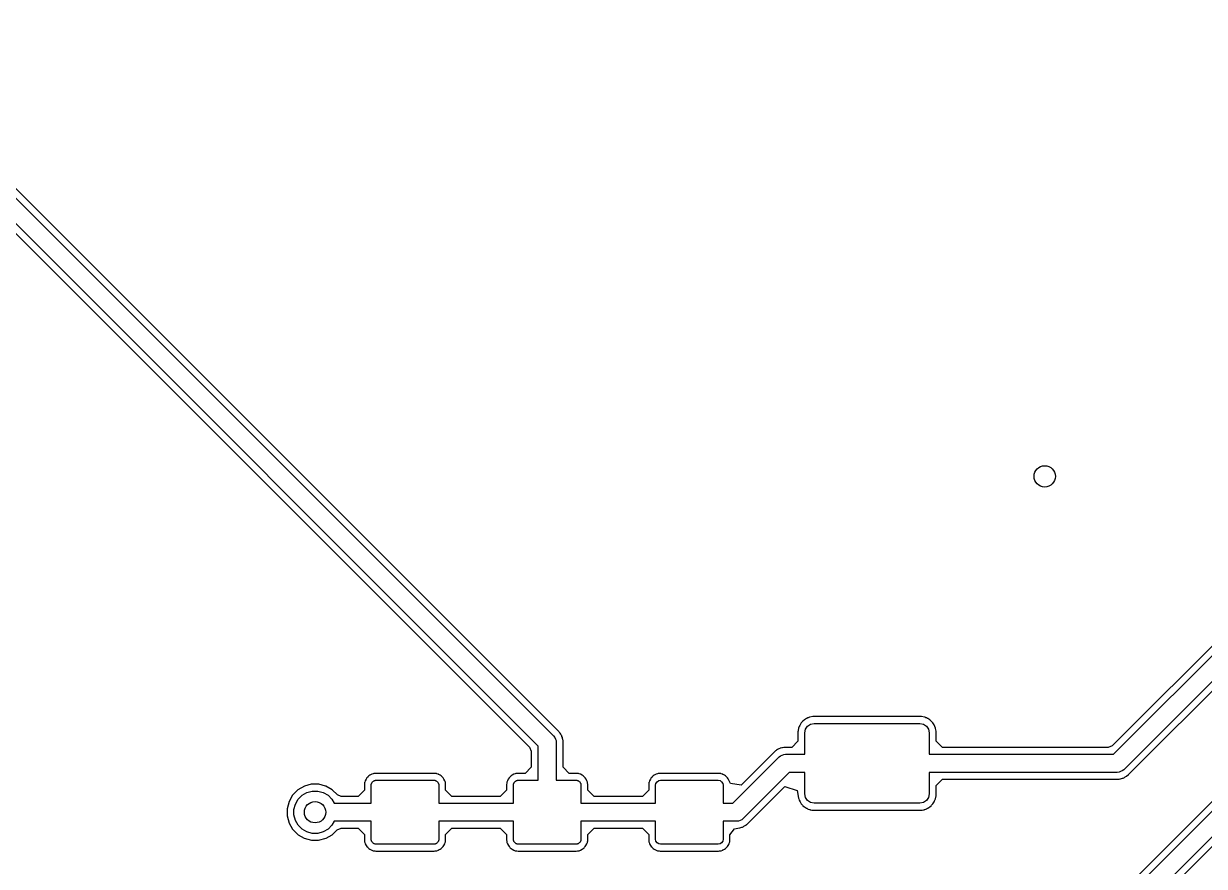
# Model space of a CAD drawing. Header units: inches. Extents: x 3.92 to 7.78, y -6.06 to -2.2.
# Drawn here: x 5.084 to 5.738, y -4.547 to -4.08 of the extents above; entities that cross this region are included whole.
import ezdxf

# ---------------------------------------------------------------- set-up
doc = ezdxf.new("R2010")
doc.units = ezdxf.units.IN
doc.header["$MEASUREMENT"] = 0
doc.layers.add('F.Cu', color=13, linetype='CONTINUOUS', true_color=0xc83434)

msp = doc.modelspace()

# ---------------------------------------------------------------- linework, layer by layer
at = {"layer": 'F.Cu', "linetype": 'CONTINUOUS'}
for p, q in [((5.38039, -4.47197), (4.64882, -3.74035)), ((4.64622, -3.74318), (5.37755, -4.47451)), ((5.36902, -4.48012), (4.64061, -3.75171)), ((4.63992, -3.75638), (5.36429, -4.48079)), ((6.07398, -4.09303), (5.68697, -4.47996)), ((5.6877, -4.48467), (6.07866, -4.0937)), ((6.0872, -4.09931), (5.6933, -4.4932)), ((5.69614, -4.49571), (6.09024, -4.10169)), ((5.51543, -4.46646), (5.51472, -4.46728)), ((5.51559, -4.4663), (5.51543, -4.46646)), ((5.5165, -4.46551), (5.51559, -4.4663)), ((5.51756, -4.46488), (5.5165, -4.46551)), ((5.51776, -4.46476), (5.51756, -4.46488)), ((5.51819, -4.46453), (5.51776, -4.46476)), ((5.51854, -4.46437), (5.51819, -4.46453)), ((5.51925, -4.46409), (5.51854, -4.46437)), ((5.51941, -4.46406), (5.51925, -4.46409)), ((5.52106, -4.46378), (5.51941, -4.46406)), ((5.52181, -4.46374), (5.52106, -4.46378)), ((5.58055, -4.46374), (5.52181, -4.46374)), ((5.5813, -4.46378), (5.58055, -4.46374)), ((5.58295, -4.46406), (5.5813, -4.46378)), ((5.58311, -4.46409), (5.58295, -4.46406)), ((5.58382, -4.46437), (5.58311, -4.46409)), ((5.58417, -4.46453), (5.58382, -4.46437)), ((5.58461, -4.46476), (5.58417, -4.46453)), ((5.5848, -4.46488), (5.58461, -4.46476)), ((5.58587, -4.46551), (5.5848, -4.46488)), ((5.58677, -4.4663), (5.58587, -4.46551)), ((5.58693, -4.46646), (5.58677, -4.4663)), ((5.58764, -4.46728), (5.58693, -4.46646)), ((5.38067, -4.47232), (5.38039, -4.47197)), ((5.38126, -4.47291), (5.38067, -4.47232)), ((5.38154, -4.47354), (5.38126, -4.47291)), ((5.51299, -4.47169), (5.51291, -4.4722)), ((5.51291, -4.4722), (5.51291, -4.4774)), ((5.51303, -4.47138), (5.51299, -4.47169)), ((5.51319, -4.47039), (5.51303, -4.47138)), ((5.51323, -4.47039), (5.51319, -4.47039)), ((5.51327, -4.47016), (5.51323, -4.47039)), ((5.51358, -4.46933), (5.51327, -4.47016)), ((5.5139, -4.46862), (5.51358, -4.46933)), ((5.51409, -4.46835), (5.5139, -4.46862)), ((5.51472, -4.46728), (5.51409, -4.46835)), ((5.51673, -4.47269), (5.51713, -4.47071)), ((5.51673, -4.48467), (5.51673, -4.47269)), ((5.51713, -4.47071), (5.51825, -4.46903)), ((5.51825, -4.46903), (5.51992, -4.46791)), ((5.51992, -4.46791), (5.5219, -4.46752)), ((5.5219, -4.46752), (5.58046, -4.46752)), ((5.58046, -4.46752), (5.58244, -4.46791)), ((5.58244, -4.46791), (5.58412, -4.46903)), ((5.58412, -4.46903), (5.58524, -4.47071)), ((5.58524, -4.47071), (5.58563, -4.47269)), ((5.58563, -4.47269), (5.58563, -4.48467)), ((5.58827, -4.46835), (5.58764, -4.46728)), ((5.58846, -4.46862), (5.58827, -4.46835)), ((5.58878, -4.46933), (5.58846, -4.46862)), ((5.58909, -4.47016), (5.58878, -4.46933)), ((5.58913, -4.47039), (5.58909, -4.47016)), ((5.58937, -4.47185), (5.58913, -4.47039)), ((5.58941, -4.4726), (5.58937, -4.47185)), ((5.58941, -4.4774), (5.58941, -4.4726)), ((5.37755, -4.47451), (5.37817, -4.47527)), ((5.37817, -4.47527), (5.37858, -4.47626)), ((5.37858, -4.47626), (5.37892, -4.47707)), ((5.37892, -4.47707), (5.37902, -4.47805)), ((5.37902, -4.47805), (5.37902, -4.49902)), ((5.38181, -4.47409), (5.38154, -4.47354)), ((5.38209, -4.47445), (5.38181, -4.47409)), ((5.38217, -4.47476), (5.38209, -4.47445)), ((5.38244, -4.47535), (5.38217, -4.47476)), ((5.38256, -4.47602), (5.38244, -4.47535)), ((5.3826, -4.47622), (5.38256, -4.47602)), ((5.3828, -4.47713), (5.3826, -4.47622)), ((5.3828, -4.49177), (5.3828, -4.47713)), ((5.51291, -4.4774), (5.50945, -4.48087)), ((5.59287, -4.48087), (5.58941, -4.4774)), ((5.36429, -4.48079), (5.3652, -4.48295)), ((5.3652, -4.48295), (5.3652, -4.49177)), ((5.36902, -4.49902), (5.36902, -4.48012)), ((5.47689, -4.51173), (5.50249, -4.48613)), ((5.49996, -4.48323), (5.48146, -4.50177)), ((5.50016, -4.48307), (5.49996, -4.48323)), ((5.5002, -4.48303), (5.50016, -4.48307)), ((5.50051, -4.4828), (5.5002, -4.48303)), ((5.50083, -4.48248), (5.50051, -4.4828)), ((5.50094, -4.4824), (5.50083, -4.48248)), ((5.50165, -4.48209), (5.50094, -4.4824)), ((5.50201, -4.48189), (5.50165, -4.48209)), ((5.5024, -4.48161), (5.50201, -4.48189)), ((5.50287, -4.48142), (5.5024, -4.48161)), ((5.50249, -4.48613), (5.50325, -4.48551)), ((5.50307, -4.48134), (5.50287, -4.48142)), ((5.50331, -4.48126), (5.50307, -4.48134)), ((5.50325, -4.48551), (5.50505, -4.48476)), ((5.50402, -4.48114), (5.50331, -4.48126)), ((5.50429, -4.48106), (5.50402, -4.48114)), ((5.50508, -4.48087), (5.50429, -4.48106)), ((5.50505, -4.48476), (5.50602, -4.48467)), ((5.50505, -4.48476), (5.50505, -4.48476)), ((5.50945, -4.48087), (5.50508, -4.48087)), ((5.50602, -4.48467), (5.50923, -4.48467)), ((5.50923, -4.48467), (5.51673, -4.48467)), ((5.58563, -4.48467), (5.59313, -4.48467)), ((5.6848, -4.48087), (5.59287, -4.48087)), ((5.59313, -4.48467), (5.6877, -4.48467)), ((5.7713, -4.48169), (5.67642, -4.57654)), ((5.67954, -4.57884), (5.77372, -4.48465)), ((5.68697, -4.47996), (5.6848, -4.48087)), ((5.3652, -4.49177), (5.36173, -4.49524)), ((5.38626, -4.49524), (5.3828, -4.49177)), ((5.27323, -4.49929), (5.27295, -4.50004)), ((5.2737, -4.49846), (5.27323, -4.49929)), ((5.27417, -4.49776), (5.2737, -4.49846)), ((5.27461, -4.49728), (5.27417, -4.49776)), ((5.27476, -4.49713), (5.27461, -4.49728)), ((5.27528, -4.49665), (5.27476, -4.49713)), ((5.27583, -4.49626), (5.27528, -4.49665)), ((5.27685, -4.49567), (5.27583, -4.49626)), ((5.2776, -4.49539), (5.27685, -4.49567)), ((5.27791, -4.49535), (5.2776, -4.49539)), ((5.27874, -4.49528), (5.27791, -4.49535)), ((5.27799, -4.49941), (5.27815, -4.49929)), ((5.27815, -4.49929), (5.27831, -4.49921)), ((5.27831, -4.49921), (5.27846, -4.49917)), ((5.27846, -4.49917), (5.27866, -4.49909)), ((5.27866, -4.49909), (5.27882, -4.49906)), ((5.27921, -4.49524), (5.27874, -4.49528)), ((5.27882, -4.49906), (5.27902, -4.49906)), ((5.27902, -4.49906), (5.27921, -4.49902)), ((5.31134, -4.49524), (5.27921, -4.49524)), ((5.27921, -4.49902), (5.31134, -4.49902)), ((5.31181, -4.49528), (5.31134, -4.49524)), ((5.31134, -4.49902), (5.31154, -4.49906)), ((5.31154, -4.49906), (5.31173, -4.49906)), ((5.31173, -4.49906), (5.31189, -4.49909)), ((5.31264, -4.49535), (5.31181, -4.49528)), ((5.31189, -4.49909), (5.31209, -4.49917)), ((5.31209, -4.49917), (5.31224, -4.49921)), ((5.31224, -4.49921), (5.3124, -4.49929)), ((5.3124, -4.49929), (5.31256, -4.49941)), ((5.31295, -4.49539), (5.31264, -4.49535)), ((5.31374, -4.49567), (5.31295, -4.49539)), ((5.31472, -4.49626), (5.3137, -4.49567)), ((5.3137, -4.49567), (5.31374, -4.49567)), ((5.31528, -4.49665), (5.31472, -4.49626)), ((5.31579, -4.49713), (5.31528, -4.49665)), ((5.31594, -4.49728), (5.31579, -4.49713)), ((5.31638, -4.49776), (5.31594, -4.49728)), ((5.31685, -4.49846), (5.31638, -4.49776)), ((5.31732, -4.49929), (5.31685, -4.49846)), ((5.3176, -4.50004), (5.31732, -4.49929)), ((5.35197, -4.49929), (5.35169, -4.50004)), ((5.35244, -4.49846), (5.35197, -4.49929)), ((5.35291, -4.49776), (5.35244, -4.49846)), ((5.35335, -4.49728), (5.35291, -4.49776)), ((5.3535, -4.49713), (5.35335, -4.49728)), ((5.35402, -4.49665), (5.3535, -4.49713)), ((5.35457, -4.49626), (5.35402, -4.49665)), ((5.35559, -4.49567), (5.35457, -4.49626)), ((5.35634, -4.49539), (5.35559, -4.49567)), ((5.35665, -4.49535), (5.35634, -4.49539)), ((5.35748, -4.49528), (5.35665, -4.49535)), ((5.35673, -4.49941), (5.35689, -4.49929)), ((5.35689, -4.49929), (5.35705, -4.49921)), ((5.35705, -4.49921), (5.3572, -4.49917)), ((5.3572, -4.49917), (5.3574, -4.49909)), ((5.3574, -4.49909), (5.35756, -4.49906)), ((5.35795, -4.49524), (5.35748, -4.49528)), ((5.35756, -4.49906), (5.35776, -4.49906)), ((5.35776, -4.49906), (5.35795, -4.49902)), ((5.36173, -4.49524), (5.35795, -4.49524)), ((5.35795, -4.49902), (5.36902, -4.49902)), ((5.37902, -4.49902), (5.39008, -4.49902)), ((5.39008, -4.49524), (5.38626, -4.49524)), ((5.39055, -4.49528), (5.39008, -4.49524)), ((5.39008, -4.49902), (5.39028, -4.49906)), ((5.39028, -4.49906), (5.39047, -4.49906)), ((5.39047, -4.49906), (5.39063, -4.49909)), ((5.39138, -4.49535), (5.39055, -4.49528)), ((5.39063, -4.49909), (5.39083, -4.49917)), ((5.39083, -4.49917), (5.39098, -4.49921)), ((5.39098, -4.49921), (5.39114, -4.49929)), ((5.39114, -4.49929), (5.3913, -4.49941)), ((5.39169, -4.49539), (5.39138, -4.49535)), ((5.39248, -4.49567), (5.39169, -4.49539)), ((5.39346, -4.49626), (5.39244, -4.49567)), ((5.39244, -4.49567), (5.39248, -4.49567)), ((5.39402, -4.49665), (5.39346, -4.49626)), ((5.39453, -4.49713), (5.39402, -4.49665)), ((5.39469, -4.49728), (5.39453, -4.49713)), ((5.39512, -4.49776), (5.39469, -4.49728)), ((5.39559, -4.49846), (5.39512, -4.49776)), ((5.39606, -4.49929), (5.39559, -4.49846)), ((5.39634, -4.50004), (5.39606, -4.49929)), ((5.43071, -4.49929), (5.43043, -4.50004)), ((5.43118, -4.49846), (5.43071, -4.49929)), ((5.43165, -4.49776), (5.43118, -4.49846)), ((5.43209, -4.49728), (5.43165, -4.49776)), ((5.43224, -4.49713), (5.43209, -4.49728)), ((5.43276, -4.49665), (5.43224, -4.49713)), ((5.43331, -4.49626), (5.43276, -4.49665)), ((5.43433, -4.49567), (5.43331, -4.49626)), ((5.43508, -4.49539), (5.43433, -4.49567)), ((5.43488, -4.49984), (5.43579, -4.49923)), ((5.43539, -4.49535), (5.43508, -4.49539)), ((5.43622, -4.49528), (5.43539, -4.49535)), ((5.43579, -4.49923), (5.43686, -4.49902)), ((5.43669, -4.49524), (5.43622, -4.49528)), ((5.46882, -4.49524), (5.43669, -4.49524)), ((5.43686, -4.49902), (5.46865, -4.49902)), ((5.46865, -4.49902), (5.46973, -4.49923)), ((5.46929, -4.49528), (5.46882, -4.49524)), ((5.47012, -4.49535), (5.46929, -4.49528)), ((5.46973, -4.49923), (5.47064, -4.49984)), ((5.47043, -4.49539), (5.47012, -4.49535)), ((5.47122, -4.49567), (5.47043, -4.49539)), ((5.4722, -4.49626), (5.47118, -4.49567)), ((5.47118, -4.49567), (5.47122, -4.49567)), ((5.47276, -4.49665), (5.4722, -4.49626)), ((5.47327, -4.49713), (5.47276, -4.49665)), ((5.47343, -4.49728), (5.47327, -4.49713)), ((5.47386, -4.49776), (5.47343, -4.49728)), ((5.47425, -4.49831), (5.47386, -4.49776)), ((5.47547, -4.50083), (5.47425, -4.49831)), ((5.50809, -4.49467), (5.48249, -4.52027)), ((5.50923, -4.49467), (5.50809, -4.49467)), ((5.51673, -4.49467), (5.50923, -4.49467)), ((5.51673, -4.50664), (5.51673, -4.49467)), ((5.59313, -4.49467), (5.58563, -4.49467)), ((5.58563, -4.49467), (5.58563, -4.50664)), ((5.58941, -4.50193), (5.59287, -4.49846)), ((5.59287, -4.49846), (5.68988, -4.49846)), ((5.68977, -4.49467), (5.59313, -4.49467)), ((5.77933, -4.49319), (5.68807, -4.58445)), ((5.69074, -4.49457), (5.68977, -4.49467)), ((5.68988, -4.49846), (5.69016, -4.49843)), ((5.69016, -4.49843), (5.69075, -4.49843)), ((5.69149, -4.49426), (5.69074, -4.49457)), ((5.69074, -4.49457), (5.69074, -4.49457)), ((5.69075, -4.49843), (5.69134, -4.49827)), ((5.69134, -4.49827), (5.69146, -4.49827)), ((5.69146, -4.49827), (5.69213, -4.49815)), ((5.69255, -4.49382), (5.69149, -4.49426)), ((5.69213, -4.49815), (5.69268, -4.49795)), ((5.6933, -4.4932), (5.69255, -4.49382)), ((5.69255, -4.49382), (5.69255, -4.49382)), ((5.69268, -4.49795), (5.69303, -4.4978)), ((5.69276, -4.58512), (5.78, -4.49791)), ((5.69303, -4.4978), (5.69331, -4.49772)), ((5.69331, -4.49772), (5.6937, -4.49744)), ((5.6937, -4.49744), (5.69421, -4.49713)), ((5.69421, -4.49713), (5.69492, -4.49681)), ((5.69492, -4.49681), (5.69594, -4.49579)), ((5.69594, -4.49579), (5.69614, -4.49571)), ((5.23594, -4.50429), (5.23323, -4.50697)), ((5.23598, -4.50425), (5.23594, -4.50429)), ((5.23961, -4.50224), (5.23598, -4.50425)), ((5.23826, -4.50736), (5.24093, -4.50582)), ((5.24331, -4.50126), (5.23961, -4.50224)), ((5.24093, -4.50582), (5.24391, -4.50502)), ((5.2476, -4.50126), (5.24331, -4.50126)), ((5.24391, -4.50502), (5.24699, -4.50502)), ((5.24699, -4.50502), (5.24997, -4.50582)), ((5.2513, -4.50224), (5.2476, -4.50126)), ((5.24997, -4.50582), (5.25264, -4.50736)), ((5.25134, -4.50224), (5.2513, -4.50224)), ((5.25492, -4.50425), (5.25134, -4.50224)), ((5.2578, -4.50709), (5.25492, -4.50425)), ((5.27276, -4.50449), (5.26929, -4.50795)), ((5.27291, -4.50035), (5.27276, -4.50177)), ((5.27276, -4.50177), (5.27276, -4.50449)), ((5.27295, -4.50004), (5.27291, -4.50035)), ((5.27657, -4.50165), (5.27661, -4.50146)), ((5.27657, -4.51173), (5.27657, -4.50165)), ((5.27661, -4.50126), (5.27665, -4.5011)), ((5.27661, -4.50146), (5.27661, -4.50126)), ((5.27665, -4.5011), (5.27673, -4.50091)), ((5.27673, -4.50091), (5.27677, -4.50075)), ((5.27677, -4.50075), (5.27685, -4.50059)), ((5.27685, -4.50059), (5.27697, -4.50043)), ((5.27697, -4.50043), (5.27705, -4.50028)), ((5.27705, -4.50028), (5.27728, -4.49996)), ((5.27728, -4.49996), (5.27752, -4.49972)), ((5.27752, -4.49972), (5.27783, -4.49949)), ((5.27783, -4.49949), (5.27799, -4.49941)), ((5.31256, -4.49941), (5.31272, -4.49949)), ((5.31272, -4.49949), (5.31303, -4.49972)), ((5.31303, -4.49972), (5.31327, -4.49996)), ((5.31327, -4.49996), (5.3135, -4.50028)), ((5.3135, -4.50028), (5.31358, -4.50043)), ((5.31358, -4.50043), (5.3137, -4.50059)), ((5.3137, -4.50059), (5.31378, -4.50075)), ((5.31378, -4.50075), (5.31382, -4.50091)), ((5.31382, -4.50091), (5.3139, -4.5011)), ((5.3139, -4.5011), (5.31394, -4.50126)), ((5.31394, -4.50126), (5.31394, -4.50146)), ((5.31394, -4.50146), (5.31398, -4.50165)), ((5.31398, -4.50165), (5.31398, -4.51173)), ((5.31764, -4.50035), (5.3176, -4.50004)), ((5.31776, -4.50165), (5.31764, -4.50035)), ((5.31776, -4.50449), (5.31776, -4.50165)), ((5.32122, -4.50795), (5.31776, -4.50449)), ((5.3515, -4.50449), (5.34803, -4.50795)), ((5.35165, -4.50035), (5.3515, -4.50177)), ((5.3515, -4.50177), (5.3515, -4.50449)), ((5.35169, -4.50004), (5.35165, -4.50035)), ((5.35531, -4.50165), (5.35535, -4.50146)), ((5.35531, -4.51173), (5.35531, -4.50165)), ((5.35535, -4.50126), (5.35539, -4.5011)), ((5.35535, -4.50146), (5.35535, -4.50126)), ((5.35539, -4.5011), (5.35547, -4.50091)), ((5.35547, -4.50091), (5.35551, -4.50075)), ((5.35551, -4.50075), (5.35559, -4.50059)), ((5.35559, -4.50059), (5.35571, -4.50043)), ((5.35571, -4.50043), (5.35579, -4.50028)), ((5.35579, -4.50028), (5.35602, -4.49996)), ((5.35602, -4.49996), (5.35626, -4.49972)), ((5.35626, -4.49972), (5.35657, -4.49949)), ((5.35657, -4.49949), (5.35673, -4.49941)), ((5.3913, -4.49941), (5.39146, -4.49949)), ((5.39146, -4.49949), (5.39177, -4.49972)), ((5.39177, -4.49972), (5.39201, -4.49996)), ((5.39201, -4.49996), (5.39224, -4.50028)), ((5.39224, -4.50028), (5.39232, -4.50043)), ((5.39232, -4.50043), (5.39244, -4.50059)), ((5.39244, -4.50059), (5.39252, -4.50075)), ((5.39252, -4.50075), (5.39256, -4.50091)), ((5.39256, -4.50091), (5.39264, -4.5011)), ((5.39264, -4.5011), (5.39268, -4.50126)), ((5.39268, -4.50126), (5.39268, -4.50146)), ((5.39268, -4.50146), (5.39272, -4.50165)), ((5.39272, -4.50165), (5.39272, -4.51173)), ((5.39638, -4.50035), (5.39634, -4.50004)), ((5.3965, -4.50165), (5.39638, -4.50035)), ((5.3965, -4.50449), (5.3965, -4.50165)), ((5.39996, -4.50795), (5.3965, -4.50449)), ((5.43024, -4.50449), (5.42677, -4.50795)), ((5.43039, -4.50035), (5.43024, -4.50177)), ((5.43024, -4.50177), (5.43024, -4.50449)), ((5.43043, -4.50004), (5.43039, -4.50035)), ((5.43405, -4.50182), (5.43427, -4.50075)), ((5.43405, -4.51173), (5.43405, -4.50182)), ((5.43427, -4.50075), (5.43488, -4.49984)), ((5.47064, -4.49984), (5.47124, -4.50075)), ((5.47124, -4.50075), (5.47146, -4.50182)), ((5.47146, -4.50182), (5.47146, -4.51173)), ((5.48146, -4.50177), (5.47547, -4.50083)), ((5.485, -4.52319), (5.50563, -4.50256)), ((5.50563, -4.50256), (5.51248, -4.50469)), ((5.51248, -4.50469), (5.51323, -4.50894)), ((5.58941, -4.50693), (5.58941, -4.50193)), ((5.23102, -4.51071), (5.22992, -4.51488)), ((5.23295, -4.50732), (5.23102, -4.51071)), ((5.23323, -4.50697), (5.23295, -4.50732)), ((5.23374, -4.51519), (5.23454, -4.51221)), ((5.23454, -4.51221), (5.23608, -4.50954)), ((5.23608, -4.50954), (5.23826, -4.50736)), ((5.25264, -4.50736), (5.25482, -4.50954)), ((5.25482, -4.50954), (5.25609, -4.51173)), ((5.25609, -4.51173), (5.26907, -4.51173)), ((5.25996, -4.50795), (5.2578, -4.50709)), ((5.26929, -4.50795), (5.25996, -4.50795)), ((5.26907, -4.51173), (5.27657, -4.51173)), ((5.31398, -4.51173), (5.32148, -4.51173)), ((5.34803, -4.50795), (5.32122, -4.50795)), ((5.32148, -4.51173), (5.34781, -4.51173)), ((5.34781, -4.51173), (5.35531, -4.51173)), ((5.39272, -4.51173), (5.40022, -4.51173)), ((5.42677, -4.50795), (5.39996, -4.50795)), ((5.40022, -4.51173), (5.42656, -4.51173)), ((5.42656, -4.51173), (5.43405, -4.51173)), ((5.47146, -4.51173), (5.47689, -4.51173)), ((5.51323, -4.50894), (5.51335, -4.50941)), ((5.51335, -4.50941), (5.51358, -4.51)), ((5.51358, -4.51), (5.51362, -4.51012)), ((5.51362, -4.51012), (5.51406, -4.51094)), ((5.51406, -4.51094), (5.51409, -4.51098)), ((5.51409, -4.51098), (5.51472, -4.51205)), ((5.51472, -4.51205), (5.51543, -4.51287)), ((5.51713, -4.50862), (5.51673, -4.50664)), ((5.51825, -4.5103), (5.51713, -4.50862)), ((5.51992, -4.51142), (5.51825, -4.5103)), ((5.5219, -4.51181), (5.51992, -4.51142)), ((5.58046, -4.51181), (5.5219, -4.51181)), ((5.58244, -4.51142), (5.58046, -4.51181)), ((5.58412, -4.5103), (5.58244, -4.51142)), ((5.58524, -4.50862), (5.58412, -4.5103)), ((5.58563, -4.50664), (5.58524, -4.50862)), ((5.58693, -4.51287), (5.58764, -4.51205)), ((5.58764, -4.51205), (5.58827, -4.51098)), ((5.58827, -4.51098), (5.58831, -4.51094)), ((5.58831, -4.51094), (5.58862, -4.51035)), ((5.58862, -4.51035), (5.58878, -4.51)), ((5.58878, -4.51), (5.58902, -4.50941)), ((5.58902, -4.50941), (5.58906, -4.50929)), ((5.58906, -4.50929), (5.58937, -4.50764)), ((5.58937, -4.50764), (5.58941, -4.50693)), ((5.22992, -4.51488), (5.22992, -4.51866)), ((5.22992, -4.51866), (5.23102, -4.52276)), ((5.23374, -4.51827), (5.23374, -4.51519)), ((5.23454, -4.52125), (5.23374, -4.51827)), ((5.51543, -4.51287), (5.51567, -4.51311)), ((5.51567, -4.51311), (5.5165, -4.51382)), ((5.5165, -4.51382), (5.51756, -4.51445)), ((5.51756, -4.51445), (5.51776, -4.51457)), ((5.51776, -4.51457), (5.51819, -4.5148)), ((5.51819, -4.5148), (5.51854, -4.51496)), ((5.51854, -4.51496), (5.51925, -4.51524)), ((5.51925, -4.51524), (5.51961, -4.51531)), ((5.51961, -4.51531), (5.51961, -4.51535)), ((5.51961, -4.51535), (5.52059, -4.51551)), ((5.52059, -4.51551), (5.52154, -4.51563)), ((5.52154, -4.51563), (5.58083, -4.51563)), ((5.58083, -4.51563), (5.58177, -4.51551)), ((5.58177, -4.51551), (5.58276, -4.51535)), ((5.58276, -4.51531), (5.58311, -4.51524)), ((5.58276, -4.51535), (5.58276, -4.51531)), ((5.58311, -4.51524), (5.58382, -4.51496)), ((5.58382, -4.51496), (5.58417, -4.5148)), ((5.58417, -4.5148), (5.58461, -4.51457)), ((5.58461, -4.51457), (5.5848, -4.51445)), ((5.5848, -4.51445), (5.58587, -4.51382)), ((5.58587, -4.51382), (5.58669, -4.51311)), ((5.58669, -4.51311), (5.58693, -4.51287)), ((5.23102, -4.52276), (5.23295, -4.52614)), ((5.23608, -4.52392), (5.23454, -4.52125)), ((5.23826, -4.5261), (5.23608, -4.52392)), ((5.25482, -4.52392), (5.25264, -4.5261)), ((5.25609, -4.52173), (5.25482, -4.52392)), ((5.26907, -4.52173), (5.25609, -4.52173)), ((5.27657, -4.52173), (5.26907, -4.52173)), ((5.27657, -4.53181), (5.27657, -4.52173)), ((5.32148, -4.52173), (5.31398, -4.52173)), ((5.31398, -4.52173), (5.31398, -4.53181)), ((5.34781, -4.52173), (5.32148, -4.52173)), ((5.35531, -4.52173), (5.34781, -4.52173)), ((5.35531, -4.53181), (5.35531, -4.52173)), ((5.40022, -4.52173), (5.39272, -4.52173)), ((5.39272, -4.52173), (5.39272, -4.53181)), ((5.42656, -4.52173), (5.40022, -4.52173)), ((5.43405, -4.52173), (5.42656, -4.52173)), ((5.43405, -4.53165), (5.43405, -4.52173)), ((5.47896, -4.52173), (5.47146, -4.52173)), ((5.47146, -4.52173), (5.47146, -4.53165)), ((5.4778, -4.52602), (5.48051, -4.52539)), ((5.47993, -4.52164), (5.47896, -4.52173)), ((5.48086, -4.52125), (5.47993, -4.52164)), ((5.47993, -4.52164), (5.47993, -4.52164)), ((5.48051, -4.52539), (5.48067, -4.52535)), ((5.48067, -4.52535), (5.48134, -4.52524)), ((5.48173, -4.52089), (5.48086, -4.52125)), ((5.48134, -4.52524), (5.48189, -4.52504)), ((5.48249, -4.52027), (5.48173, -4.52089)), ((5.48173, -4.52089), (5.48173, -4.52089)), ((5.48189, -4.52504), (5.48193, -4.52504)), ((5.48193, -4.52504), (5.48213, -4.52496)), ((5.48213, -4.52496), (5.4826, -4.52476)), ((5.4826, -4.52476), (5.48299, -4.52449)), ((5.48299, -4.52449), (5.48335, -4.52429)), ((5.48335, -4.52429), (5.48406, -4.52398)), ((5.48406, -4.52398), (5.48413, -4.5239)), ((5.48413, -4.5239), (5.48445, -4.52362)), ((5.48445, -4.52362), (5.48449, -4.52358)), ((5.48449, -4.52358), (5.4848, -4.52335)), ((5.4848, -4.52335), (5.48484, -4.52331)), ((5.48484, -4.52331), (5.485, -4.52319)), ((5.23295, -4.52614), (5.23323, -4.5265)), ((5.23323, -4.5265), (5.23602, -4.52925)), ((5.23602, -4.52925), (5.23937, -4.5311)), ((5.24093, -4.52764), (5.23826, -4.5261)), ((5.23937, -4.5311), (5.2435, -4.53224)), ((5.24391, -4.52844), (5.24093, -4.52764)), ((5.24699, -4.52844), (5.24391, -4.52844)), ((5.24997, -4.52764), (5.24699, -4.52844)), ((5.2474, -4.53224), (5.25154, -4.5311)), ((5.25264, -4.5261), (5.24997, -4.52764)), ((5.25154, -4.5311), (5.25488, -4.52925)), ((5.25488, -4.52925), (5.25776, -4.52642)), ((5.25776, -4.52642), (5.25992, -4.52555)), ((5.25992, -4.52555), (5.26929, -4.52555)), ((5.26929, -4.52555), (5.27276, -4.52902)), ((5.27276, -4.52902), (5.27276, -4.53185)), ((5.27276, -4.53185), (5.27291, -4.53311)), ((5.27661, -4.53201), (5.27657, -4.53181)), ((5.27661, -4.5322), (5.27661, -4.53201)), ((5.31398, -4.53181), (5.31394, -4.53201)), ((5.31394, -4.53201), (5.31394, -4.5322)), ((5.31776, -4.52902), (5.32122, -4.52555)), ((5.31776, -4.53213), (5.31776, -4.52902)), ((5.32122, -4.52555), (5.34803, -4.52555)), ((5.34803, -4.52555), (5.3515, -4.52902)), ((5.3515, -4.52902), (5.3515, -4.53185)), ((5.3515, -4.53185), (5.35165, -4.53311)), ((5.35535, -4.53201), (5.35531, -4.53181)), ((5.35535, -4.5322), (5.35535, -4.53201)), ((5.39272, -4.53181), (5.39268, -4.53201)), ((5.39268, -4.53201), (5.39268, -4.5322)), ((5.3965, -4.52902), (5.39996, -4.52555)), ((5.3965, -4.53213), (5.3965, -4.52902)), ((5.39996, -4.52555), (5.42677, -4.52555)), ((5.42677, -4.52555), (5.43024, -4.52902)), ((5.43024, -4.52902), (5.43024, -4.53185)), ((5.43024, -4.53185), (5.43039, -4.53311)), ((5.43427, -4.53272), (5.43405, -4.53165)), ((5.47146, -4.53165), (5.47124, -4.53272)), ((5.47524, -4.52925), (5.4778, -4.52602)), ((5.47524, -4.53213), (5.47524, -4.52925)), ((5.2435, -4.53224), (5.2474, -4.53224)), ((5.27291, -4.53311), (5.27299, -4.53354)), ((5.27299, -4.53354), (5.27323, -4.53417)), ((5.27323, -4.53417), (5.27382, -4.5352)), ((5.27382, -4.5352), (5.27421, -4.53575)), ((5.27421, -4.53575), (5.27461, -4.53618)), ((5.27461, -4.53618), (5.27484, -4.53642)), ((5.27484, -4.53642), (5.27528, -4.53681)), ((5.27528, -4.53681), (5.27583, -4.5372)), ((5.27583, -4.5372), (5.27685, -4.5378)), ((5.27665, -4.53236), (5.27661, -4.5322)), ((5.27673, -4.53256), (5.27665, -4.53236)), ((5.27677, -4.53272), (5.27673, -4.53256)), ((5.27685, -4.53287), (5.27677, -4.53272)), ((5.27697, -4.53303), (5.27685, -4.53287)), ((5.27685, -4.5378), (5.2776, -4.53807)), ((5.27705, -4.53319), (5.27697, -4.53303)), ((5.27728, -4.5335), (5.27705, -4.53319)), ((5.27752, -4.53374), (5.27728, -4.5335)), ((5.27783, -4.53398), (5.27752, -4.53374)), ((5.2776, -4.53807), (5.27783, -4.53811)), ((5.27799, -4.53406), (5.27783, -4.53398)), ((5.27783, -4.53811), (5.27854, -4.53819)), ((5.27815, -4.53417), (5.27799, -4.53406)), ((5.27831, -4.53425), (5.27815, -4.53417)), ((5.27846, -4.53429), (5.27831, -4.53425)), ((5.27866, -4.53437), (5.27846, -4.53429)), ((5.27854, -4.53819), (5.27917, -4.53827)), ((5.27882, -4.53441), (5.27866, -4.53437)), ((5.27902, -4.53441), (5.27882, -4.53441)), ((5.27921, -4.53445), (5.27902, -4.53441)), ((5.27917, -4.53827), (5.31138, -4.53827)), ((5.31134, -4.53445), (5.27921, -4.53445)), ((5.31154, -4.53441), (5.31134, -4.53445)), ((5.31138, -4.53827), (5.31201, -4.53819)), ((5.31173, -4.53441), (5.31154, -4.53441)), ((5.31189, -4.53437), (5.31173, -4.53441)), ((5.31209, -4.53429), (5.31189, -4.53437)), ((5.31201, -4.53819), (5.31272, -4.53811)), ((5.31224, -4.53425), (5.31209, -4.53429)), ((5.3124, -4.53417), (5.31224, -4.53425)), ((5.31256, -4.53406), (5.3124, -4.53417)), ((5.31272, -4.53398), (5.31256, -4.53406)), ((5.31303, -4.53374), (5.31272, -4.53398)), ((5.31272, -4.53811), (5.31295, -4.53807)), ((5.31295, -4.53807), (5.31374, -4.5378)), ((5.31327, -4.5335), (5.31303, -4.53374)), ((5.3135, -4.53319), (5.31327, -4.5335)), ((5.31358, -4.53303), (5.3135, -4.53319)), ((5.3137, -4.53287), (5.31358, -4.53303)), ((5.31378, -4.53272), (5.3137, -4.53287)), ((5.3137, -4.5378), (5.31472, -4.5372)), ((5.31374, -4.5378), (5.3137, -4.5378)), ((5.31382, -4.53256), (5.31378, -4.53272)), ((5.3139, -4.53236), (5.31382, -4.53256)), ((5.31394, -4.5322), (5.3139, -4.53236)), ((5.31472, -4.5372), (5.31528, -4.53681)), ((5.31528, -4.53681), (5.31571, -4.53642)), ((5.31571, -4.53642), (5.31594, -4.53618)), ((5.31594, -4.53618), (5.31634, -4.53575)), ((5.31634, -4.53575), (5.31673, -4.5352)), ((5.31673, -4.5352), (5.31732, -4.53417)), ((5.31732, -4.53417), (5.31756, -4.53354)), ((5.31756, -4.53354), (5.31764, -4.53311)), ((5.31764, -4.53311), (5.31772, -4.53256)), ((5.31772, -4.53256), (5.31776, -4.53213)), ((5.35165, -4.53311), (5.35173, -4.53354)), ((5.35173, -4.53354), (5.35197, -4.53417)), ((5.35197, -4.53417), (5.35256, -4.5352)), ((5.35256, -4.5352), (5.35295, -4.53575)), ((5.35295, -4.53575), (5.35335, -4.53618)), ((5.35335, -4.53618), (5.35358, -4.53642)), ((5.35358, -4.53642), (5.35402, -4.53681)), ((5.35402, -4.53681), (5.35457, -4.5372)), ((5.35457, -4.5372), (5.35559, -4.5378)), ((5.35539, -4.53236), (5.35535, -4.5322)), ((5.35547, -4.53256), (5.35539, -4.53236)), ((5.35551, -4.53272), (5.35547, -4.53256)), ((5.35559, -4.53287), (5.35551, -4.53272)), ((5.35571, -4.53303), (5.35559, -4.53287)), ((5.35559, -4.5378), (5.35634, -4.53807)), ((5.35579, -4.53319), (5.35571, -4.53303)), ((5.35602, -4.5335), (5.35579, -4.53319)), ((5.35626, -4.53374), (5.35602, -4.5335)), ((5.35657, -4.53398), (5.35626, -4.53374)), ((5.35634, -4.53807), (5.35657, -4.53811)), ((5.35673, -4.53406), (5.35657, -4.53398)), ((5.35657, -4.53811), (5.35728, -4.53819)), ((5.35689, -4.53417), (5.35673, -4.53406)), ((5.35705, -4.53425), (5.35689, -4.53417)), ((5.3572, -4.53429), (5.35705, -4.53425)), ((5.3574, -4.53437), (5.3572, -4.53429)), ((5.35728, -4.53819), (5.35791, -4.53827)), ((5.35756, -4.53441), (5.3574, -4.53437)), ((5.35776, -4.53441), (5.35756, -4.53441)), ((5.35795, -4.53445), (5.35776, -4.53441)), ((5.35791, -4.53827), (5.39012, -4.53827)), ((5.39008, -4.53445), (5.35795, -4.53445)), ((5.39028, -4.53441), (5.39008, -4.53445)), ((5.39012, -4.53827), (5.39075, -4.53819)), ((5.39047, -4.53441), (5.39028, -4.53441)), ((5.39063, -4.53437), (5.39047, -4.53441)), ((5.39083, -4.53429), (5.39063, -4.53437)), ((5.39075, -4.53819), (5.39146, -4.53811)), ((5.39098, -4.53425), (5.39083, -4.53429)), ((5.39114, -4.53417), (5.39098, -4.53425)), ((5.3913, -4.53406), (5.39114, -4.53417)), ((5.39146, -4.53398), (5.3913, -4.53406)), ((5.39177, -4.53374), (5.39146, -4.53398)), ((5.39146, -4.53811), (5.39169, -4.53807)), ((5.39169, -4.53807), (5.39248, -4.5378)), ((5.39201, -4.5335), (5.39177, -4.53374)), ((5.39224, -4.53319), (5.39201, -4.5335)), ((5.39232, -4.53303), (5.39224, -4.53319)), ((5.39244, -4.53287), (5.39232, -4.53303)), ((5.39252, -4.53272), (5.39244, -4.53287)), ((5.39244, -4.5378), (5.39346, -4.5372)), ((5.39248, -4.5378), (5.39244, -4.5378)), ((5.39256, -4.53256), (5.39252, -4.53272)), ((5.39264, -4.53236), (5.39256, -4.53256)), ((5.39268, -4.5322), (5.39264, -4.53236)), ((5.39346, -4.5372), (5.39402, -4.53681)), ((5.39402, -4.53681), (5.39445, -4.53642)), ((5.39445, -4.53642), (5.39469, -4.53618)), ((5.39469, -4.53618), (5.39508, -4.53575)), ((5.39508, -4.53575), (5.39547, -4.5352)), ((5.39547, -4.5352), (5.39606, -4.53417)), ((5.39606, -4.53417), (5.3963, -4.53354)), ((5.3963, -4.53354), (5.39638, -4.53311)), ((5.39638, -4.53311), (5.39646, -4.53256)), ((5.39646, -4.53256), (5.3965, -4.53213)), ((5.43039, -4.53311), (5.43047, -4.53354)), ((5.43047, -4.53354), (5.43071, -4.53417)), ((5.43071, -4.53417), (5.4313, -4.5352)), ((5.4313, -4.5352), (5.43169, -4.53575)), ((5.43169, -4.53575), (5.43209, -4.53618)), ((5.43209, -4.53618), (5.43232, -4.53642)), ((5.43232, -4.53642), (5.43276, -4.53681)), ((5.43276, -4.53681), (5.43331, -4.5372)), ((5.43331, -4.5372), (5.43433, -4.5378)), ((5.43488, -4.53363), (5.43427, -4.53272)), ((5.43433, -4.5378), (5.43508, -4.53807)), ((5.43579, -4.53424), (5.43488, -4.53363)), ((5.43508, -4.53807), (5.43531, -4.53811)), ((5.43531, -4.53811), (5.43602, -4.53819)), ((5.43686, -4.53445), (5.43579, -4.53424)), ((5.43602, -4.53819), (5.43665, -4.53827)), ((5.43665, -4.53827), (5.46886, -4.53827)), ((5.46865, -4.53445), (5.43686, -4.53445)), ((5.46973, -4.53424), (5.46865, -4.53445)), ((5.46886, -4.53827), (5.46949, -4.53819)), ((5.46949, -4.53819), (5.4702, -4.53811)), ((5.47064, -4.53363), (5.46973, -4.53424)), ((5.4702, -4.53811), (5.47043, -4.53807)), ((5.47043, -4.53807), (5.47122, -4.5378)), ((5.47124, -4.53272), (5.47064, -4.53363)), ((5.47118, -4.5378), (5.4722, -4.5372)), ((5.47122, -4.5378), (5.47118, -4.5378)), ((5.4722, -4.5372), (5.47276, -4.53681)), ((5.47276, -4.53681), (5.47319, -4.53642)), ((5.47319, -4.53642), (5.47343, -4.53618)), ((5.47343, -4.53618), (5.47382, -4.53575)), ((5.47382, -4.53575), (5.47421, -4.5352)), ((5.47421, -4.5352), (5.4748, -4.53417)), ((5.4748, -4.53417), (5.47504, -4.53354)), ((5.47504, -4.53354), (5.47512, -4.53311)), ((5.47512, -4.53311), (5.4752, -4.53256)), ((5.4752, -4.53256), (5.47524, -4.53213))]:
    msp.add_line(p, q, dxfattribs=at)
at = {"layer": 'F.Cu'}
for centre in [(5.64961, -4.33071), (5.64961, -4.33071), (5.24545, -4.51673), (5.24545, -4.51673)]:
    msp.add_circle(centre, 0.00591, dxfattribs=at)

doc.saveas('drawing.dxf')
